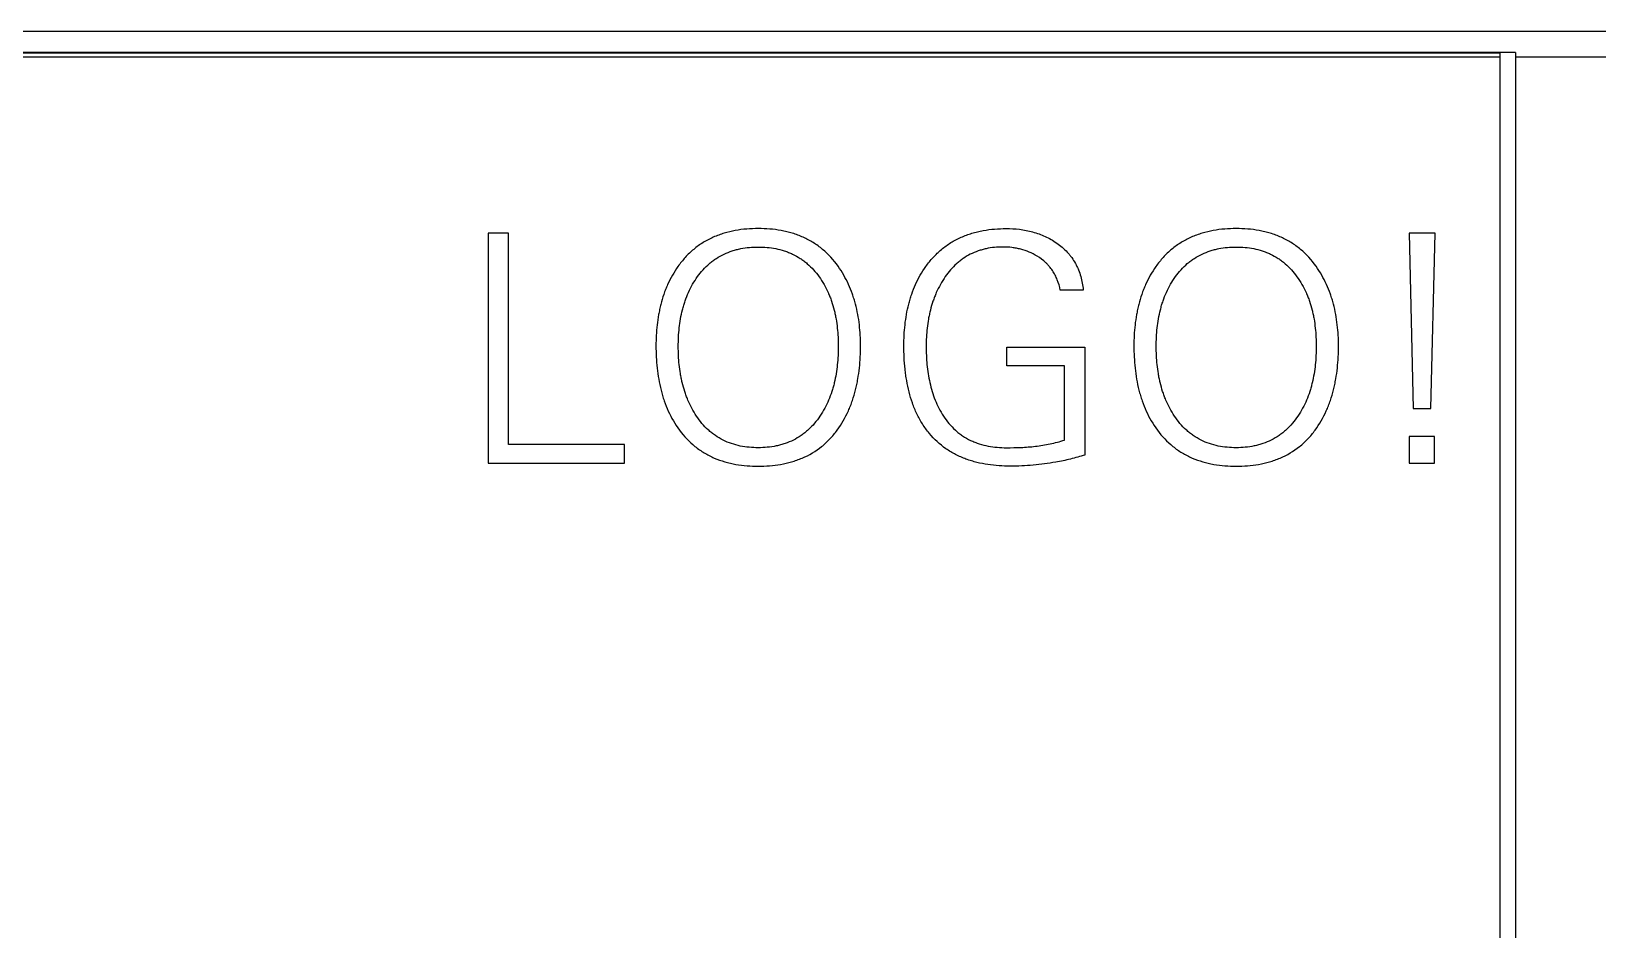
# Model space of a CAD drawing. Extents: x 0 to 420, y 0 to 297.
# Drawn here: x 114.46 to 134.88, y 201.14 to 212.86 of the extents above; entities that cross this region are included whole.
import ezdxf

# ---------------------------------------------------------------- set-up
doc = ezdxf.new("R2010")
doc.units = 0
doc.header["$LTSCALE"] = 23.1
doc.layers.add('10000_FRONT', color=7, linetype='CONTINUOUS')
doc.layers.add('10500_FRONT_LABELING', color=7, linetype='CONTINUOUS')

msp = doc.modelspace()

# ---------------------------------------------------------------- linework, layer by layer
at = {"layer": '10000_FRONT', "color": 7, "linetype": 'CONTINUOUS'}
for p, q in [((91.515, 212.857), (163.015, 212.857)), ((133.815, 212.579), (91.515, 212.579)), ((133.615, 212.571), (91.515, 212.571)), ((91.515, 212.524), (133.615, 212.524)), ((133.615, 168.182), (133.615, 212.571)), ((133.815, 212.579), (133.815, 168.173)), ((133.815, 212.524), (163.015, 212.524))]:
    msp.add_line(p, q, dxfattribs=at)
at = {"layer": '10500_FRONT_LABELING', "color": 7, "linetype": 'CONTINUOUS'}
for p, q in [((120.415, 210.226), (120.415, 207.226)), ((120.68, 210.226), (120.415, 210.226)), ((120.68, 207.467), (120.68, 210.226)), ((132.427, 210.226), (132.477, 207.937)), ((132.764, 210.226), (132.427, 210.226)), ((132.71, 207.937), (132.764, 210.226)), ((128.176, 209.482), (127.877, 209.482)), ((127.179, 208.494), (127.179, 208.735)), ((127.179, 208.735), (128.197, 208.735)), ((128.197, 208.735), (128.197, 207.33)), ((127.931, 208.494), (127.179, 208.494)), ((127.931, 207.525), (127.931, 208.494)), ((132.477, 207.937), (132.71, 207.937)), ((132.427, 207.571), (132.427, 207.226)), ((132.755, 207.571), (132.427, 207.571)), ((132.755, 207.226), (132.755, 207.571)), ((122.193, 207.467), (120.68, 207.467)), ((122.193, 207.226), (122.193, 207.467)), ((120.415, 207.226), (122.193, 207.226)), ((132.427, 207.226), (132.755, 207.226))]:
    msp.add_line(p, q, dxfattribs=at)
for points, knots in [([(123.938, 210.284), (123.837, 210.284), (123.737, 210.277), (123.59, 210.25), (123.542, 210.238), (123.47, 210.217), (123.446, 210.209), (123.399, 210.191), (123.375, 210.182), (123.306, 210.151), (123.261, 210.128), (123.176, 210.075), (123.135, 210.045), (123.077, 209.997), (123.058, 209.98), (123.021, 209.945), (122.968, 209.891), (122.921, 209.831), (122.891, 209.79)], [0, 0, 0, 0, 0.25, 0.25, 0.375, 0.375, 0.4375, 0.4375, 0.5, 0.5, 0.625, 0.625, 0.75, 0.75, 0.8125, 0.8125, 0.875, 1, 1, 1, 1]), ([(124.979, 209.793), (124.921, 209.875), (124.854, 209.949), (124.758, 210.029), (124.738, 210.044), (124.697, 210.074), (124.676, 210.088), (124.612, 210.127), (124.568, 210.15), (124.477, 210.191), (124.431, 210.209), (124.358, 210.231), (124.334, 210.237), (124.285, 210.249), (124.261, 210.254), (124.138, 210.277), (124.039, 210.284), (123.938, 210.284)], [0, 0, 0, 0, 0.25, 0.25, 0.3125, 0.3125, 0.375, 0.375, 0.5, 0.5, 0.625, 0.625, 0.6875, 0.6875, 0.75, 0.75, 1, 1, 1, 1]), ([(126.124, 209.79), (126.153, 209.831), (126.185, 209.871), (126.252, 209.944), (126.288, 209.979), (126.346, 210.028), (126.366, 210.043), (126.407, 210.073), (126.428, 210.087), (126.492, 210.127), (126.537, 210.15), (126.628, 210.191), (126.675, 210.208), (126.748, 210.231), (126.772, 210.237), (126.821, 210.249), (126.846, 210.254), (126.97, 210.277), (127.07, 210.284), (127.171, 210.284)], [0, 0, 0, 0, 0.125, 0.125, 0.25, 0.25, 0.3125, 0.3125, 0.375, 0.375, 0.5, 0.5, 0.625, 0.625, 0.6875, 0.6875, 0.75, 0.75, 1, 1, 1, 1]), ([(127.171, 210.284), (127.229, 210.284), (127.287, 210.281), (127.374, 210.271), (127.403, 210.266), (127.46, 210.255), (127.488, 210.249), (127.544, 210.233), (127.572, 210.224), (127.627, 210.205), (127.653, 210.194), (127.732, 210.157), (127.782, 210.129), (127.83, 210.095)], [0, 0, 0, 0, 0.25, 0.25, 0.375, 0.375, 0.5, 0.5, 0.625, 0.625, 0.75, 0.75, 1, 1, 1, 1]), ([(130.171, 210.284), (130.07, 210.284), (129.97, 210.277), (129.823, 210.25), (129.775, 210.238), (129.703, 210.217), (129.679, 210.209), (129.631, 210.191), (129.608, 210.182), (129.538, 210.151), (129.494, 210.128), (129.409, 210.075), (129.368, 210.045), (129.309, 209.997), (129.29, 209.98), (129.254, 209.945), (129.201, 209.891), (129.153, 209.831), (129.124, 209.79)], [0, 0, 0, 0, 0.25, 0.25, 0.375, 0.375, 0.4375, 0.4375, 0.5, 0.5, 0.625, 0.625, 0.75, 0.75, 0.8125, 0.8125, 0.875, 1, 1, 1, 1]), ([(131.212, 209.793), (131.153, 209.875), (131.086, 209.949), (130.99, 210.029), (130.971, 210.044), (130.93, 210.074), (130.909, 210.088), (130.845, 210.127), (130.801, 210.15), (130.71, 210.191), (130.663, 210.209), (130.591, 210.231), (130.567, 210.237), (130.518, 210.249), (130.494, 210.254), (130.371, 210.277), (130.271, 210.284), (130.171, 210.284)], [0, 0, 0, 0, 0.25, 0.25, 0.3125, 0.3125, 0.375, 0.375, 0.5, 0.5, 0.625, 0.625, 0.6875, 0.6875, 0.75, 0.75, 1, 1, 1, 1]), ([(123.147, 209.658), (123.169, 209.69), (123.193, 209.719), (123.245, 209.776), (123.272, 209.802), (123.315, 209.839), (123.33, 209.851), (123.361, 209.874), (123.377, 209.885), (123.425, 209.916), (123.458, 209.935), (123.527, 209.967), (123.562, 209.981), (123.617, 209.999), (123.635, 210.004), (123.673, 210.014), (123.691, 210.018), (123.748, 210.03), (123.785, 210.035), (123.861, 210.042), (123.9, 210.043), (123.938, 210.043)], [0, 0, 0, 0, 0.125, 0.125, 0.25, 0.25, 0.3125, 0.3125, 0.375, 0.375, 0.5, 0.5, 0.625, 0.625, 0.6875, 0.6875, 0.75, 0.75, 0.875, 0.875, 1, 1, 1, 1]), ([(123.938, 210.043), (124.015, 210.043), (124.091, 210.037), (124.203, 210.015), (124.24, 210.005), (124.296, 209.987), (124.314, 209.981), (124.349, 209.967), (124.367, 209.959), (124.419, 209.934), (124.452, 209.916), (124.5, 209.885), (124.516, 209.874), (124.547, 209.851), (124.562, 209.838), (124.605, 209.801), (124.633, 209.774), (124.684, 209.718), (124.708, 209.688), (124.731, 209.656)], [0, 0, 0, 0, 0.25, 0.25, 0.375, 0.375, 0.4375, 0.4375, 0.5, 0.5, 0.625, 0.625, 0.6875, 0.6875, 0.75, 0.75, 0.875, 0.875, 1, 1, 1, 1]), ([(127.129, 210.043), (127.092, 210.043), (127.055, 210.042), (126.982, 210.035), (126.946, 210.029), (126.892, 210.018), (126.875, 210.013), (126.839, 210.003), (126.821, 209.998), (126.769, 209.98), (126.735, 209.965), (126.67, 209.932), (126.639, 209.913), (126.594, 209.882), (126.579, 209.871), (126.55, 209.848), (126.536, 209.836), (126.495, 209.799), (126.469, 209.772), (126.421, 209.717), (126.399, 209.687), (126.377, 209.657)], [0, 0, 0, 0, 0.125, 0.125, 0.25, 0.25, 0.3125, 0.3125, 0.375, 0.375, 0.5, 0.5, 0.625, 0.625, 0.6875, 0.6875, 0.75, 0.75, 0.875, 0.875, 1, 1, 1, 1]), ([(127.576, 209.924), (127.543, 209.945), (127.508, 209.963), (127.436, 209.993), (127.399, 210.005), (127.342, 210.02), (127.323, 210.024), (127.284, 210.031), (127.227, 210.04), (127.168, 210.043), (127.129, 210.043)], [0, 0, 0, 0, 0.25, 0.25, 0.5, 0.5, 0.625, 0.625, 0.75, 1, 1, 1, 1]), ([(127.83, 210.095), (127.88, 210.06), (127.926, 210.021), (127.978, 209.965), (127.988, 209.953), (128.007, 209.93), (128.017, 209.918), (128.043, 209.881), (128.059, 209.855), (128.081, 209.816), (128.088, 209.802), (128.101, 209.775), (128.108, 209.761), (128.125, 209.719), (128.135, 209.69), (128.16, 209.603), (128.171, 209.543), (128.176, 209.482)], [0, 0, 0, 0, 0.25, 0.25, 0.3125, 0.3125, 0.375, 0.375, 0.5, 0.5, 0.5625, 0.5625, 0.625, 0.625, 0.75, 0.75, 1, 1, 1, 1]), ([(129.38, 209.658), (129.402, 209.69), (129.426, 209.719), (129.477, 209.776), (129.504, 209.802), (129.548, 209.839), (129.563, 209.851), (129.594, 209.874), (129.609, 209.885), (129.658, 209.916), (129.691, 209.935), (129.76, 209.967), (129.795, 209.981), (129.85, 209.999), (129.868, 210.004), (129.905, 210.014), (129.924, 210.018), (129.98, 210.03), (130.018, 210.035), (130.094, 210.042), (130.132, 210.043), (130.171, 210.043)], [0, 0, 0, 0, 0.125, 0.125, 0.25, 0.25, 0.3125, 0.3125, 0.375, 0.375, 0.5, 0.5, 0.625, 0.625, 0.6875, 0.6875, 0.75, 0.75, 0.875, 0.875, 1, 1, 1, 1]), ([(130.171, 210.043), (130.248, 210.043), (130.324, 210.037), (130.436, 210.015), (130.473, 210.005), (130.528, 209.987), (130.546, 209.981), (130.582, 209.967), (130.6, 209.959), (130.651, 209.934), (130.685, 209.916), (130.733, 209.885), (130.748, 209.874), (130.779, 209.851), (130.794, 209.838), (130.838, 209.801), (130.865, 209.774), (130.917, 209.718), (130.941, 209.688), (130.963, 209.656)], [0, 0, 0, 0, 0.25, 0.25, 0.375, 0.375, 0.4375, 0.4375, 0.5, 0.5, 0.625, 0.625, 0.6875, 0.6875, 0.75, 0.75, 0.875, 0.875, 1, 1, 1, 1]), ([(122.891, 209.79), (122.838, 209.715), (122.794, 209.636), (122.747, 209.532), (122.738, 209.511), (122.721, 209.469), (122.698, 209.405), (122.678, 209.339), (122.661, 209.273), (122.656, 209.251), (122.647, 209.206), (122.642, 209.184), (122.63, 209.117), (122.624, 209.072), (122.609, 208.937), (122.604, 208.846), (122.604, 208.755)], [0, 0, 0, 0, 0.25, 0.25, 0.3125, 0.3125, 0.375, 0.5, 0.5, 0.5625, 0.5625, 0.625, 0.625, 0.75, 0.75, 1, 1, 1, 1]), ([(125.272, 208.755), (125.272, 208.847), (125.267, 208.938), (125.251, 209.075), (125.245, 209.12), (125.228, 209.21), (125.218, 209.255), (125.2, 209.321), (125.194, 209.343), (125.18, 209.387), (125.173, 209.409), (125.15, 209.473), (125.133, 209.515), (125.077, 209.639), (125.032, 209.718), (124.979, 209.793)], [0, 0, 0, 0, 0.25, 0.25, 0.375, 0.375, 0.5, 0.5, 0.5625, 0.5625, 0.625, 0.625, 0.75, 0.75, 1, 1, 1, 1]), ([(125.837, 208.755), (125.837, 208.847), (125.841, 208.938), (125.857, 209.074), (125.863, 209.119), (125.879, 209.209), (125.889, 209.253), (125.906, 209.319), (125.912, 209.341), (125.925, 209.385), (125.946, 209.45), (125.971, 209.513), (126.026, 209.636), (126.071, 209.715), (126.124, 209.79)], [0, 0, 0, 0, 0.25, 0.25, 0.375, 0.375, 0.5, 0.5, 0.5625, 0.5625, 0.625, 0.75, 0.75, 1, 1, 1, 1]), ([(127.877, 209.482), (127.868, 209.528), (127.855, 209.572), (127.829, 209.636), (127.82, 209.657), (127.799, 209.698), (127.787, 209.717), (127.762, 209.755), (127.748, 209.774), (127.726, 209.8), (127.718, 209.809), (127.702, 209.825), (127.694, 209.834), (127.653, 209.873), (127.616, 209.9), (127.576, 209.924)], [0, 0, 0, 0, 0.25, 0.25, 0.375, 0.375, 0.5, 0.5, 0.625, 0.625, 0.6875, 0.6875, 0.75, 0.75, 1, 1, 1, 1]), ([(129.124, 209.79), (129.071, 209.715), (129.026, 209.636), (128.98, 209.532), (128.971, 209.511), (128.954, 209.469), (128.93, 209.405), (128.911, 209.339), (128.894, 209.273), (128.889, 209.251), (128.879, 209.206), (128.875, 209.184), (128.863, 209.117), (128.856, 209.072), (128.841, 208.937), (128.837, 208.846), (128.837, 208.755)], [0, 0, 0, 0, 0.25, 0.25, 0.3125, 0.3125, 0.375, 0.5, 0.5, 0.5625, 0.5625, 0.625, 0.625, 0.75, 0.75, 1, 1, 1, 1]), ([(131.505, 208.755), (131.505, 208.847), (131.5, 208.938), (131.484, 209.075), (131.477, 209.12), (131.46, 209.21), (131.451, 209.255), (131.433, 209.321), (131.427, 209.343), (131.413, 209.387), (131.406, 209.409), (131.383, 209.473), (131.366, 209.515), (131.31, 209.639), (131.265, 209.718), (131.212, 209.793)], [0, 0, 0, 0, 0.25, 0.25, 0.375, 0.375, 0.5, 0.5, 0.5625, 0.5625, 0.625, 0.625, 0.75, 0.75, 1, 1, 1, 1]), ([(122.895, 208.747), (122.895, 208.827), (122.899, 208.908), (122.912, 209.028), (122.918, 209.067), (122.932, 209.146), (122.94, 209.186), (122.955, 209.244), (122.96, 209.264), (122.971, 209.302), (122.978, 209.321), (122.997, 209.378), (123.012, 209.415), (123.06, 209.524), (123.1, 209.593), (123.147, 209.658)], [0, 0, 0, 0, 0.25, 0.25, 0.375, 0.375, 0.5, 0.5, 0.5625, 0.5625, 0.625, 0.625, 0.75, 0.75, 1, 1, 1, 1]), ([(124.731, 209.656), (124.778, 209.591), (124.817, 209.522), (124.858, 209.43), (124.866, 209.412), (124.881, 209.375), (124.901, 209.318), (124.918, 209.261), (124.933, 209.202), (124.937, 209.183), (124.945, 209.144), (124.949, 209.124), (124.959, 209.065), (124.976, 208.947), (124.981, 208.827), (124.981, 208.747)], [0, 0, 0, 0, 0.25, 0.25, 0.3125, 0.3125, 0.375, 0.5, 0.5, 0.5625, 0.5625, 0.625, 0.625, 0.75, 1, 1, 1, 1]), ([(126.377, 209.657), (126.332, 209.591), (126.293, 209.521), (126.252, 209.43), (126.245, 209.411), (126.23, 209.374), (126.209, 209.318), (126.192, 209.26), (126.178, 209.202), (126.173, 209.182), (126.165, 209.143), (126.161, 209.124), (126.15, 209.065), (126.145, 209.025), (126.132, 208.907), (126.128, 208.827), (126.128, 208.747)], [0, 0, 0, 0, 0.25, 0.25, 0.3125, 0.3125, 0.375, 0.5, 0.5, 0.5625, 0.5625, 0.625, 0.625, 0.75, 0.75, 1, 1, 1, 1]), ([(129.128, 208.747), (129.128, 208.827), (129.132, 208.908), (129.145, 209.028), (129.15, 209.067), (129.164, 209.146), (129.173, 209.186), (129.187, 209.244), (129.193, 209.264), (129.204, 209.302), (129.21, 209.321), (129.23, 209.378), (129.244, 209.415), (129.293, 209.524), (129.332, 209.593), (129.38, 209.658)], [0, 0, 0, 0, 0.25, 0.25, 0.375, 0.375, 0.5, 0.5, 0.5625, 0.5625, 0.625, 0.625, 0.75, 0.75, 1, 1, 1, 1]), ([(130.963, 209.656), (131.01, 209.591), (131.05, 209.522), (131.091, 209.43), (131.099, 209.412), (131.113, 209.375), (131.134, 209.318), (131.151, 209.261), (131.165, 209.202), (131.17, 209.183), (131.178, 209.144), (131.182, 209.124), (131.192, 209.065), (131.208, 208.947), (131.214, 208.827), (131.214, 208.747)], [0, 0, 0, 0, 0.25, 0.25, 0.3125, 0.3125, 0.375, 0.5, 0.5, 0.5625, 0.5625, 0.625, 0.625, 0.75, 1, 1, 1, 1]), ([(122.604, 208.755), (122.604, 208.658), (122.609, 208.561), (122.624, 208.416), (122.631, 208.367), (122.648, 208.272), (122.658, 208.224), (122.676, 208.153), (122.682, 208.13), (122.696, 208.083), (122.703, 208.06), (122.727, 207.992), (122.745, 207.947), (122.804, 207.816), (122.853, 207.732), (122.911, 207.654)], [0, 0, 0, 0, 0.25, 0.25, 0.375, 0.375, 0.5, 0.5, 0.5625, 0.5625, 0.625, 0.625, 0.75, 0.75, 1, 1, 1, 1]), ([(123.133, 207.838), (123.089, 207.904), (123.052, 207.974), (123.013, 208.066), (123.006, 208.085), (122.992, 208.122), (122.972, 208.178), (122.956, 208.236), (122.942, 208.294), (122.938, 208.313), (122.93, 208.352), (122.926, 208.372), (122.916, 208.431), (122.901, 208.549), (122.895, 208.667), (122.895, 208.747)], [0, 0, 0, 0, 0.25, 0.25, 0.3125, 0.3125, 0.375, 0.5, 0.5, 0.5625, 0.5625, 0.625, 0.625, 0.75, 1, 1, 1, 1]), ([(124.981, 208.747), (124.981, 208.667), (124.977, 208.588), (124.965, 208.469), (124.96, 208.429), (124.947, 208.351), (124.939, 208.312), (124.925, 208.253), (124.92, 208.234), (124.909, 208.196), (124.903, 208.177), (124.885, 208.12), (124.871, 208.083), (124.825, 207.974), (124.788, 207.904), (124.743, 207.838)], [0, 0, 0, 0, 0.25, 0.25, 0.375, 0.375, 0.5, 0.5, 0.5625, 0.5625, 0.625, 0.625, 0.75, 0.75, 1, 1, 1, 1]), ([(124.968, 207.655), (125.025, 207.733), (125.073, 207.817), (125.123, 207.928), (125.132, 207.95), (125.15, 207.995), (125.158, 208.018), (125.182, 208.087), (125.195, 208.133), (125.213, 208.204), (125.218, 208.228), (125.228, 208.275), (125.233, 208.299), (125.245, 208.37), (125.265, 208.514), (125.272, 208.658), (125.272, 208.755)], [0, 0, 0, 0, 0.25, 0.25, 0.3125, 0.3125, 0.375, 0.375, 0.5, 0.5, 0.5625, 0.5625, 0.625, 0.625, 0.75, 1, 1, 1, 1]), ([(126.169, 207.612), (126.136, 207.652), (126.107, 207.693), (126.053, 207.778), (126.028, 207.823), (125.984, 207.915), (125.965, 207.962), (125.931, 208.056), (125.917, 208.105), (125.892, 208.202), (125.882, 208.251), (125.869, 208.326), (125.865, 208.351), (125.858, 208.402), (125.855, 208.427), (125.841, 208.553), (125.837, 208.654), (125.837, 208.755)], [0, 0, 0, 0, 0.125, 0.125, 0.25, 0.25, 0.375, 0.375, 0.5, 0.5, 0.625, 0.625, 0.6875, 0.6875, 0.75, 0.75, 1, 1, 1, 1]), ([(126.128, 208.747), (126.128, 208.668), (126.131, 208.588), (126.142, 208.47), (126.147, 208.43), (126.159, 208.352), (126.167, 208.313), (126.184, 208.236), (126.194, 208.197), (126.217, 208.121), (126.23, 208.084), (126.274, 207.975), (126.31, 207.904), (126.353, 207.838)], [0, 0, 0, 0, 0.25, 0.25, 0.375, 0.375, 0.5, 0.5, 0.625, 0.625, 0.75, 0.75, 1, 1, 1, 1]), ([(128.837, 208.755), (128.837, 208.658), (128.841, 208.561), (128.857, 208.416), (128.864, 208.367), (128.88, 208.272), (128.89, 208.224), (128.908, 208.153), (128.915, 208.13), (128.929, 208.083), (128.936, 208.06), (128.96, 207.992), (128.977, 207.947), (129.037, 207.816), (129.085, 207.732), (129.144, 207.654)], [0, 0, 0, 0, 0.25, 0.25, 0.375, 0.375, 0.5, 0.5, 0.5625, 0.5625, 0.625, 0.625, 0.75, 0.75, 1, 1, 1, 1]), ([(129.366, 207.838), (129.322, 207.904), (129.284, 207.974), (129.246, 208.066), (129.238, 208.085), (129.224, 208.122), (129.205, 208.178), (129.189, 208.236), (129.175, 208.294), (129.17, 208.313), (129.163, 208.352), (129.159, 208.372), (129.149, 208.431), (129.133, 208.549), (129.128, 208.667), (129.128, 208.747)], [0, 0, 0, 0, 0.25, 0.25, 0.3125, 0.3125, 0.375, 0.5, 0.5, 0.5625, 0.5625, 0.625, 0.625, 0.75, 1, 1, 1, 1]), ([(131.214, 208.747), (131.214, 208.667), (131.21, 208.588), (131.198, 208.469), (131.192, 208.429), (131.179, 208.351), (131.171, 208.312), (131.157, 208.253), (131.152, 208.234), (131.142, 208.196), (131.136, 208.177), (131.117, 208.12), (131.104, 208.083), (131.058, 207.974), (131.02, 207.904), (130.976, 207.838)], [0, 0, 0, 0, 0.25, 0.25, 0.375, 0.375, 0.5, 0.5, 0.5625, 0.5625, 0.625, 0.625, 0.75, 0.75, 1, 1, 1, 1]), ([(131.2, 207.655), (131.258, 207.733), (131.306, 207.817), (131.355, 207.928), (131.365, 207.95), (131.383, 207.995), (131.391, 208.018), (131.414, 208.087), (131.428, 208.133), (131.446, 208.204), (131.451, 208.228), (131.461, 208.275), (131.466, 208.299), (131.478, 208.37), (131.498, 208.514), (131.505, 208.658), (131.505, 208.755)], [0, 0, 0, 0, 0.25, 0.25, 0.3125, 0.3125, 0.375, 0.375, 0.5, 0.5, 0.5625, 0.5625, 0.625, 0.625, 0.75, 1, 1, 1, 1]), ([(123.938, 207.426), (123.859, 207.426), (123.78, 207.432), (123.665, 207.456), (123.627, 207.466), (123.552, 207.492), (123.515, 207.507), (123.445, 207.542), (123.411, 207.562), (123.362, 207.595), (123.346, 207.607), (123.315, 207.632), (123.3, 207.645), (123.256, 207.684), (123.229, 207.713), (123.178, 207.773), (123.155, 207.805), (123.133, 207.838)], [0, 0, 0, 0, 0.25, 0.25, 0.375, 0.375, 0.5, 0.5, 0.625, 0.625, 0.6875, 0.6875, 0.75, 0.75, 0.875, 0.875, 1, 1, 1, 1]), ([(124.743, 207.838), (124.721, 207.805), (124.697, 207.774), (124.646, 207.714), (124.619, 207.686), (124.575, 207.646), (124.56, 207.633), (124.529, 207.608), (124.513, 207.597), (124.464, 207.563), (124.431, 207.543), (124.361, 207.508), (124.325, 207.493), (124.269, 207.474), (124.249, 207.468), (124.211, 207.457), (124.192, 207.453), (124.134, 207.441), (124.095, 207.435), (124.017, 207.427), (123.978, 207.426), (123.938, 207.426)], [0, 0, 0, 0, 0.125, 0.125, 0.25, 0.25, 0.3125, 0.3125, 0.375, 0.375, 0.5, 0.5, 0.625, 0.625, 0.6875, 0.6875, 0.75, 0.75, 0.875, 0.875, 1, 1, 1, 1]), ([(126.353, 207.838), (126.375, 207.804), (126.399, 207.771), (126.45, 207.71), (126.478, 207.681), (126.523, 207.641), (126.538, 207.628), (126.57, 207.603), (126.619, 207.568), (126.671, 207.538), (126.725, 207.513), (126.744, 207.505), (126.781, 207.49), (126.8, 207.483), (126.858, 207.465), (126.897, 207.455), (127.015, 207.432), (127.094, 207.426), (127.175, 207.426)], [0, 0, 0, 0, 0.125, 0.125, 0.25, 0.25, 0.3125, 0.3125, 0.375, 0.5, 0.5, 0.5625, 0.5625, 0.625, 0.625, 0.75, 0.75, 1, 1, 1, 1]), ([(130.171, 207.426), (130.091, 207.426), (130.013, 207.432), (129.898, 207.456), (129.86, 207.466), (129.784, 207.492), (129.748, 207.507), (129.677, 207.542), (129.644, 207.562), (129.595, 207.595), (129.579, 207.607), (129.548, 207.632), (129.533, 207.645), (129.489, 207.684), (129.462, 207.713), (129.411, 207.773), (129.388, 207.805), (129.366, 207.838)], [0, 0, 0, 0, 0.25, 0.25, 0.375, 0.375, 0.5, 0.5, 0.625, 0.625, 0.6875, 0.6875, 0.75, 0.75, 0.875, 0.875, 1, 1, 1, 1]), ([(130.976, 207.838), (130.953, 207.805), (130.93, 207.774), (130.879, 207.714), (130.852, 207.686), (130.808, 207.646), (130.793, 207.633), (130.762, 207.608), (130.746, 207.597), (130.697, 207.563), (130.663, 207.543), (130.593, 207.508), (130.557, 207.493), (130.501, 207.474), (130.482, 207.468), (130.444, 207.457), (130.425, 207.453), (130.367, 207.441), (130.328, 207.435), (130.25, 207.427), (130.21, 207.426), (130.171, 207.426)], [0, 0, 0, 0, 0.125, 0.125, 0.25, 0.25, 0.3125, 0.3125, 0.375, 0.375, 0.5, 0.5, 0.625, 0.625, 0.6875, 0.6875, 0.75, 0.75, 0.875, 0.875, 1, 1, 1, 1]), ([(122.911, 207.654), (122.97, 207.574), (123.037, 207.503), (123.132, 207.427), (123.152, 207.412), (123.192, 207.384), (123.213, 207.37), (123.276, 207.333), (123.319, 207.311), (123.409, 207.272), (123.455, 207.256), (123.526, 207.235), (123.55, 207.229), (123.598, 207.218), (123.622, 207.213), (123.742, 207.192), (123.84, 207.185), (123.938, 207.185)], [0, 0, 0, 0, 0.25, 0.25, 0.3125, 0.3125, 0.375, 0.375, 0.5, 0.5, 0.625, 0.625, 0.6875, 0.6875, 0.75, 0.75, 1, 1, 1, 1]), ([(123.938, 207.185), (124.037, 207.185), (124.134, 207.192), (124.278, 207.217), (124.325, 207.228), (124.396, 207.248), (124.419, 207.255), (124.466, 207.272), (124.489, 207.281), (124.603, 207.329), (124.687, 207.379), (124.783, 207.456), (124.802, 207.472), (124.838, 207.506), (124.856, 207.523), (124.907, 207.577), (124.938, 207.615), (124.968, 207.655)], [0, 0, 0, 0, 0.25, 0.25, 0.375, 0.375, 0.4375, 0.4375, 0.5, 0.5, 0.75, 0.75, 0.8125, 0.8125, 0.875, 0.875, 1, 1, 1, 1]), ([(127.225, 207.185), (127.126, 207.185), (127.029, 207.191), (126.884, 207.213), (126.836, 207.222), (126.765, 207.24), (126.741, 207.246), (126.694, 207.261), (126.67, 207.269), (126.601, 207.294), (126.556, 207.314), (126.49, 207.348), (126.469, 207.36), (126.426, 207.385), (126.405, 207.399), (126.304, 207.469), (126.232, 207.536), (126.169, 207.612)], [0, 0, 0, 0, 0.25, 0.25, 0.375, 0.375, 0.4375, 0.4375, 0.5, 0.5, 0.625, 0.625, 0.6875, 0.6875, 0.75, 0.75, 1, 1, 1, 1]), ([(129.144, 207.654), (129.202, 207.574), (129.269, 207.503), (129.365, 207.427), (129.384, 207.412), (129.425, 207.384), (129.445, 207.37), (129.509, 207.333), (129.552, 207.311), (129.642, 207.272), (129.688, 207.256), (129.759, 207.235), (129.782, 207.229), (129.83, 207.218), (129.854, 207.213), (129.975, 207.192), (130.072, 207.185), (130.171, 207.185)], [0, 0, 0, 0, 0.25, 0.25, 0.3125, 0.3125, 0.375, 0.375, 0.5, 0.5, 0.625, 0.625, 0.6875, 0.6875, 0.75, 0.75, 1, 1, 1, 1]), ([(130.171, 207.185), (130.269, 207.185), (130.367, 207.192), (130.511, 207.217), (130.558, 207.228), (130.629, 207.248), (130.652, 207.255), (130.699, 207.272), (130.722, 207.281), (130.835, 207.329), (130.919, 207.379), (131.016, 207.456), (131.035, 207.472), (131.071, 207.506), (131.089, 207.523), (131.14, 207.577), (131.171, 207.615), (131.2, 207.655)], [0, 0, 0, 0, 0.25, 0.25, 0.375, 0.375, 0.4375, 0.4375, 0.5, 0.5, 0.75, 0.75, 0.8125, 0.8125, 0.875, 0.875, 1, 1, 1, 1]), ([(127.175, 207.426), (127.238, 207.426), (127.301, 207.427), (127.427, 207.432), (127.49, 207.437), (127.553, 207.444)], [0, 0, 0, 0, 0.5, 0.5, 1, 1, 1, 1]), ([(127.553, 207.444), (127.617, 207.452), (127.681, 207.462), (127.807, 207.489), (127.87, 207.506), (127.931, 207.525)], [0, 0, 0, 0, 0.5, 0.5, 1, 1, 1, 1]), ([(128.197, 207.33), (128.135, 207.312), (128.072, 207.294), (127.946, 207.262), (127.883, 207.248), (127.818, 207.237)], [0, 0, 0, 0, 0.5, 0.5, 1, 1, 1, 1]), ([(127.818, 207.237), (127.72, 207.221), (127.622, 207.208), (127.424, 207.19), (127.324, 207.185), (127.225, 207.185)], [0, 0, 0, 0, 0.5, 0.5, 1, 1, 1, 1])]:
    msp.add_open_spline(points, degree=3, knots=knots, dxfattribs=at)

doc.saveas('drawing.dxf')
